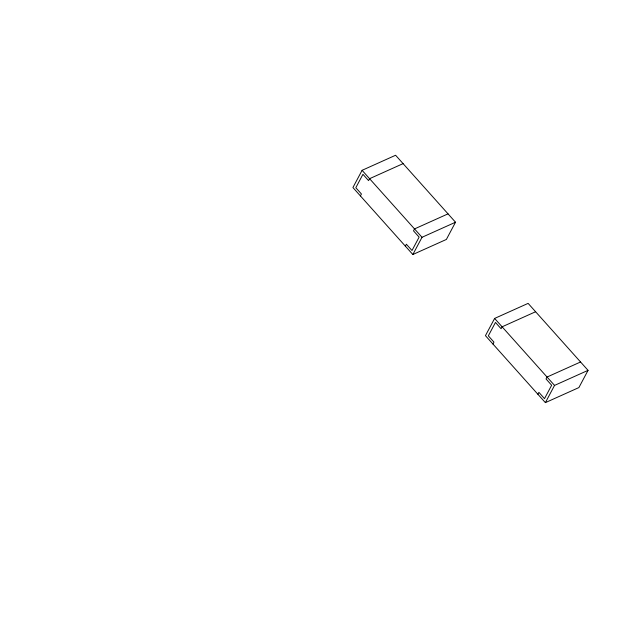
<?xml version="1.0" encoding="UTF-8"?>
<svg xmlns="http://www.w3.org/2000/svg" width="619" height="619" viewBox="0 0 619 619"><rect width="100%" height="100%" fill="white"/><g stroke="black" fill="none" stroke-linecap="round" stroke-linejoin="round"><path stroke-width="0.93" d="M362.084 170.318L352.923 187.542L412.85 254.517L446.369 239.452L455.522 222.229L395.595 155.253L362.084 170.318L422.011 237.294L412.85 254.517M360.413 195.913L361.434 193.995L355.817 187.719L362.943 174.318L368.56 180.601L369.574 178.69L403.093 163.625M405.36 246.145L406.381 244.234L411.999 250.509L419.117 237.116L413.5 230.833L414.521 228.922L448.032 213.857M494.612 318.437L485.451 335.66L545.378 402.636L578.889 387.579L588.05 370.355L528.123 303.372L494.612 318.437L554.539 385.413L545.378 402.636M492.941 344.032L493.962 342.121L488.345 335.838L495.463 322.445L501.081 328.72L502.102 326.809L535.613 311.744M537.888 394.264L538.901 392.353L544.519 398.636L551.645 385.235L546.028 378.96L547.041 377.041L580.56 361.983M422.011 237.294L455.522 222.229M554.539 385.413L588.05 370.355"/></g></svg>
